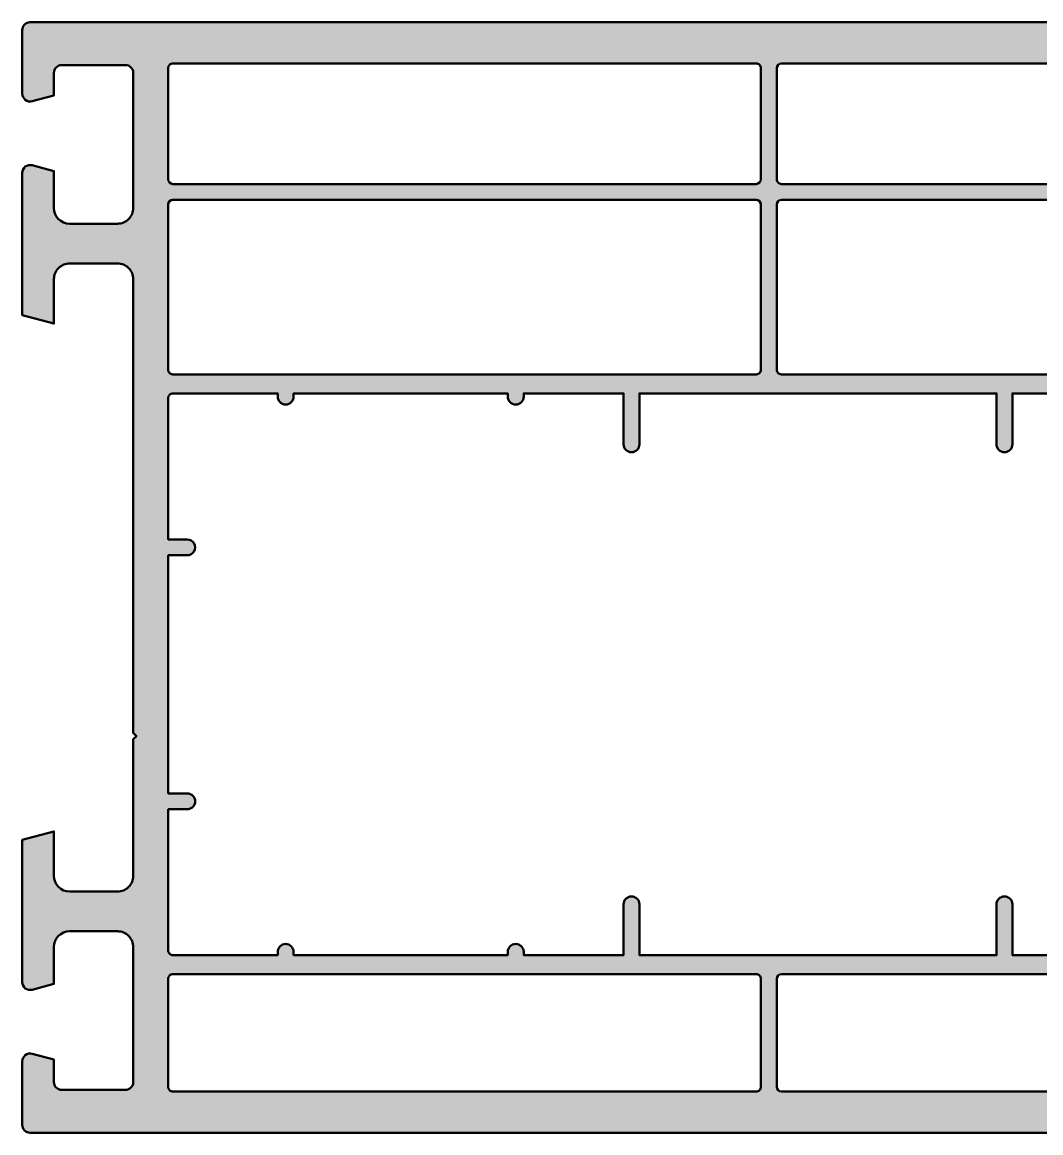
# Model space of a CAD drawing. Extents: x -120 to 8, y -70 to 0.
# Drawn here: x -120 to -55.8, y -70 to 0 of the extents above; entities that cross this region are included whole.
import ezdxf

# ---------------------------------------------------------------- set-up
doc = ezdxf.new("R2010")
doc.units = 0
doc.layers.add('0S-Alu contour', color=7, linetype='Continuous', lineweight=50)
doc.layers.add('0S-Alu hatch', color=252, linetype='Continuous', lineweight=25)

# ---------------------------------------------------------------- blocks, each defined once
blk = doc.blocks.new('984300__90E928C8_37A6_478C_BCB0_72B6524FA4E8_')
at = {"layer": '0S-Alu hatch'}
h = blk.add_hatch(color=256, dxfattribs=at)
edge = h.paths.add_edge_path()
edge.add_line((-0.3002441425315254, -0.0017937469477332), (-119.5002152655906, -0.0017937469450047))
edge.add_arc((-119.5002446651965, -0.5018231458113079), 0.5000293997305892, 89.99663125140626, 179.9966313362419)
edge.add_line((-120.0002740640629, -0.5017937469458039), (-120.0002740640628, -4.501793746946368))
edge.add_arc((-119.5002210778373, -4.501737132055573), 0.5000529894303899, 180.0064869011505, 284.9939296838402)
edge.add_line((-119.3708490152349, -4.984764938352739), (-118.0002740640634, -4.617516403196823))
edge.add_line((-118.0002740640634, -4.617516403196823), (-118.0002740640632, -3.201805953977846))
edge.add_ellipse((-117.5003105333214, -3.20176948472004), major_axis=(-0.4999635320719696, 0), ratio=1, start_angle=-90.00417937398248, end_angle=0.004179374001409997, ccw=False)
edge.add_line((-117.5002740640632, -2.701805953978174), (-113.5002740640629, -2.701805953977846))
edge.add_ellipse((-113.5002260943021, -3.20175798421709), major_axis=(-0.4999520325405627, 0), ratio=1, start_angle=179.9945025428712, end_angle=270.00549745707133, ccw=False)
edge.add_line((-113.0002740640629, -3.201805953978306), (-113.000274064063, -11.70180595397807))
edge.add_ellipse((-114.0002695991173, -11.70181041892412), major_axis=(-0.9999955350642498, 0), ratio=1, start_angle=89.99974417625862, end_angle=180.0002558231261, ccw=False)
edge.add_line((-114.000274064064, -12.7018059539784), (-117.0002740640624, -12.70180595397819))
edge.add_ellipse((-117.0002099709795, -11.70174186089479), major_axis=(-1.000064095137223, 0), ratio=1, start_angle=0.0036720277494737275, end_angle=89.99632797221233, ccw=False)
edge.add_line((-118.0002740640629, -11.701805953977), (-118.0002740640628, -9.386071090696937))
edge.add_line((-118.0002740640628, -9.386071090696937), (-119.3708490152347, -9.018822555540574))
edge.add_arc((-119.5002187708623, -9.501853368368394), 0.5000552967545282, 75.0064147711777, 179.9931686438171)
edge.add_line((-120.0002740640625, -9.501793746946637), (-120.0002740640629, -18.46590507507182))
edge.add_line((-120.0002740640629, -18.46590507507182), (-118.0002740640629, -19.00179374694705))
edge.add_line((-118.0002740640629, -19.00179374694705), (-118.0002740640629, -16.20180595397728))
edge.add_ellipse((-117.0002785290097, -16.20180148903134), major_axis=(-0.9999955350631271, 0), ratio=1, start_angle=-90.0002558237324, end_angle=0.0002558231261104993, ccw=False)
edge.add_line((-117.0002740640632, -15.20180595397818), (-114.0002740640622, -15.20180595397819))
edge.add_ellipse((-114.0002009859211, -16.20173287583629), major_axis=(-0.9999269245285036, 0), ratio=1, start_angle=179.9958126248717, end_angle=270.0041873750553, ccw=False)
edge.add_line((-113.000274064063, -16.2018059539786), (-113.000274064063, -44.8018261718749))
edge.add_line((-113.000274064063, -44.8018261718749), (-112.800274064063, -45.00182617187494))
edge.add_line((-112.800274064063, -45.00182617187494), (-113.0002740640629, -45.20182617187499))
edge.add_line((-113.0002740640629, -45.20182617187499), (-113.0002740640628, -53.80181301116778))
edge.add_ellipse((-114.0002669275767, -53.80182014765448), major_axis=(-0.9999928635393323, 0), ratio=1, start_angle=89.99959110654919, end_angle=180.0004088942962, ccw=False)
edge.add_line((-114.0002740640628, -54.80181301116835), (-117.0002740640634, -54.8018130111679))
edge.add_ellipse((-117.000212561448, -53.80175150855298), major_axis=(-1.000061504506088, 0), ratio=1, start_angle=0.003523623447620139, end_angle=89.99647637642289, ccw=False)
edge.add_line((-118.0002740640629, -53.80181301116618), (-118.0002740640631, -51.00179475405566))
edge.add_line((-118.0002740640631, -51.00179475405566), (-120.0002740640631, -51.53768343210078))
edge.add_line((-120.0002740640631, -51.53768343210078), (-120.0002740640634, -60.50182521819937))
edge.add_arc((-119.5003148900068, -60.5018298319112), 0.4999591740779297, 179.9994712645224, 285.0079396284028)
edge.add_line((-119.3708490152347, -60.98473537444949), (-118.0002740640629, -60.61748683929302))
edge.add_line((-118.0002740640629, -60.61748683929302), (-118.0002740640629, -58.30181301116767))
edge.add_ellipse((-117.0002356883311, -58.30185138689978), major_axis=(-1.000038376468082, 0), ratio=1, start_angle=270.00219868312763, end_angle=359.99780131702414, ccw=False)
edge.add_line((-117.0002740640636, -57.30181301116802), (-114.0002740640636, -57.3018130111679))
edge.add_ellipse((-114.0002439635591, -58.30178291066389), major_axis=(-0.9999698999490281, 0), ratio=1, start_angle=179.9982753161613, end_angle=270.00172468378014, ccw=False)
edge.add_line((-113.0002740640631, -58.30181301116937), (-113.000274064063, -66.80181301116767))
edge.add_ellipse((-113.5003387207248, -66.80174930830273), major_axis=(-0.5000646607193078, 0), ratio=1, start_angle=90.00740814966258, end_angle=179.9927011332353, ccw=False)
edge.add_line((-113.5002740640631, -67.3018139648421), (-117.5002740640628, -67.30181396484232))
edge.add_ellipse((-117.5001975068693, -66.80173740779375), major_axis=(-0.5000765629086791, 0), ratio=1, start_angle=0.008662182097623372, end_angle=89.99122853494617, ccw=False)
edge.add_line((-118.000274064063, -66.80181301116752), (-118.0002740640628, -65.38610256194924))
edge.add_line((-118.0002740640628, -65.38610256194924), (-119.3708490152348, -65.01885402679301))
edge.add_arc((-119.5003063175211, -65.50177074573561), 0.4999677495094532, 74.99334092777917, 180.0062424871521)
edge.add_line((-120.0002740640631, -65.50182521819892), (-120.0002740640635, -69.50182617187335))
edge.add_arc((-119.5001528902584, -69.50170499806774), 0.5001211884845891, 180.0138821307182, 270.0138824024058)
edge.add_line((-119.5000317140813, -70.00182617187222), (-0.300244142531696, -70.00182617187494))
edge.add_arc((-0.3002441425316249, -69.70182617187467), 0.3000000000002814, 269.9999999999864, 360)
edge.add_line((-0.0002441425313435, -69.70182617187467), (-0.0002441425312298, -69.00182617187426))
edge.add_line((-0.0002441425312298, -69.00182617187426), (-0.1162766369323407, -67.67567732351353))
edge.add_arc((-0.4151348603922398, -67.70182617187471), 0.3000000000003729, 5.000407498420827, 89.99999999999778)
edge.add_line((-0.4151348603922283, -67.40182617187436), (-1.700244142531445, -67.40182617187423))
edge.add_ellipse((-1.70024414253161, -67.10182617187427), major_axis=(-0.2999999999999545, 0), ratio=1, start_angle=0, end_angle=90.00000000003138, ccw=False)
edge.add_line((-2.000244142531564, -67.10182617187427), (-2.0002441425314, -65.30182255353344))
edge.add_ellipse((-1.700244142531364, -65.30182255353346), major_axis=(-0.3000000000000356, 0), ratio=1, start_angle=269.9967433435738, end_angle=360, ccw=False)
edge.add_line((-1.7002270907182, -65.00182255401802), (0.4997880236807788, -65.00194760150731))
edge.add_line((0.4997880236807788, -65.00194760150731), (2.267171455416772, -65.47575381917642))
edge.add_arc((2.523479281992556, -64.50915861018747), 1.000000000002196, 255.1489061587818, 291.0762744489166)
edge.add_line((2.883089733479508, -65.44226113573637), (5.339171534815605, -64.45881239850968))
edge.add_arc((4.799755857585717, -63.05915861018963), 1.500000000000024, 291.0762744489428, 428.925156353664)
edge.add_line((5.339136582190082, -61.65949135190096), (2.883089733479565, -60.67604914017017))
edge.add_arc((2.523479281992353, -61.60915166571926), 1.000000000002461, 68.92372555107333, 104.8510938412088)
edge.add_line((2.267171455416658, -60.64255645673001), (0.4998490588375404, -61.10198422260095))
edge.add_line((0.4998490588375404, -61.10198422260095), (-5.078712474675498, -61.10198422259959))
edge.add_ellipse((-5.078712474675426, -60.80198422259958), major_axis=(-0.3000000000000043, 0), ratio=1, start_angle=-20.000000000002274, end_angle=89.9999999999863, ccw=False)
edge.add_line((-5.360620260911199, -60.69937817960187), (-2.151042512098328, -51.8811357887542))
edge.add_arc((-4.500274064068943, -51.02608543043843), 2.500000000006036, 340.0000000000115, 360)
edge.add_line((-2.000274064062907, -51.02608543043844), (-2.00027406406302, -28.06744505419926))
edge.add_arc((-4.700274064064963, -28.06744505419865), 2.700000000001942, 0, 44.99999999998968)
edge.add_line((-2.791085754859567, -26.15825674499394), (-6.353797533124222, -22.59554496672951))
edge.add_ellipse((-6.00024414253126, -22.24199157613565), major_axis=(-0.5000000000001981, 0), ratio=1, start_angle=0, end_angle=45.00000000007333, ccw=False)
edge.add_line((-6.500244142531458, -22.24199157613565), (-6.500244142531371, -21.09467894811741))
edge.add_ellipse((-5.800244142531464, -21.09467894811754), major_axis=(-0.6999999999999078, 0), ratio=1, start_angle=272.9999999999924, end_angle=360, ccw=False)
edge.add_line((-5.836879311901427, -20.39563827378942), (1.428250411259412, -20.01488895879556))
edge.add_arc((1.349746476895226, -18.51694465666387), 1.499999999999812, 272.9999999999916, 329.9999999999771)
edge.add_line((2.648784582571422, -19.2669446566643), (2.861966857889981, -18.89770212453988))
edge.add_ellipse((3.121774479025434, -19.04770212453952), major_axis=(-0.299999999999923, 0), ratio=1, start_angle=232.8533868957968, end_angle=330.00000000007174, ccw=False)
edge.add_line((3.302931478275312, -18.80857424740527), (5.518598858218481, -20.48710566205063))
edge.add_arc((5.699755857468754, -20.24797778491675), 0.2999999999998668, 232.853386895694, 355.2265072586886)
edge.add_arc((4.49975585746789, -20.21708051275939), 1.500000000000724, 357.8657231030988, 412.8533868957236)
edge.add_line((5.405540853719472, -19.0214411270884), (3.154225625805068, -17.31590383907639))
edge.add_arc((2.852297293721523, -17.7144503009666), 0.4999999999999529, 52.85338689574398, 149.999999999995)
edge.add_line((2.419284591829366, -17.46445030096658), (1.728627018069303, -18.66070430935128))
edge.add_ellipse((1.468819396933308, -18.51070430935095), major_axis=(-0.3000000000007408, 0), ratio=1, start_angle=93.00000000001518, end_angle=150.0000000000084, ccw=False)
edge.add_line((1.48452018380631, -18.81029316977806), (-5.763608973161055, -19.19015152285119))
edge.add_ellipse((-5.800244142531287, -18.49111084852269), major_axis=(-0.7000000000003075, 0), ratio=1, start_angle=0, end_angle=93.00000000001268, ccw=False)
edge.add_line((-6.500244142531595, -18.49111084852269), (-6.500244142531116, -15.40891273516542))
edge.add_ellipse((-6.00024414253095, -15.4089127351654), major_axis=(-0.5000000000001661, 0), ratio=1, start_angle=315.0000000000128, end_angle=360, ccw=False)
edge.add_line((-6.35379753312442, -15.05535934457209), (-5.261766511445514, -13.96332832289369))
edge.add_arc((-7.100244142528989, -12.12485069181085), 2.599999999997363, 315.0000000000098, 352.5312991403214)
edge.add_ellipse((-4.224847695026521, -12.50180595397938), major_axis=(-0.3000000000002848, 0), ratio=1, start_angle=269.99999999999545, end_angle=352.53129914027403, ccw=False)
edge.add_line((-4.224847695026497, -12.20180595397909), (-0.5002441425311162, -12.20180595397921))
edge.add_arc((-0.500244142531244, -11.90180595397912), 0.3000000000000824, 270.0000000000244, 360)
edge.add_line((-0.2002441425311616, -11.90180595397912), (-0.2002441425310479, -10.50180595397962))
edge.add_arc((-0.5002441425315212, -10.50180595397968), 0.3000000000004732, 0, 89.99999999998779)
edge.add_line((-0.5002441425314573, -10.20180595397921), (-4.200244142532156, -10.20180595397887))
edge.add_ellipse((-4.200244142531794, -9.901805953979377), major_axis=(-0.2999999999994927, 0), ratio=1, start_angle=0, end_angle=89.99999999993082, ccw=False)
edge.add_line((-4.500244142531286, -9.901805953979377), (-4.500244142531428, -3.101792793273666))
edge.add_ellipse((-4.000244142531272, -3.101792793273709), major_axis=(-0.5000000000001564, 0), ratio=1, start_angle=270.00000000000165, end_angle=360, ccw=False)
edge.add_line((-4.000244142531286, -2.601792793273553), (-2.100244142531536, -2.601792793273553))
edge.add_ellipse((-2.100244142531834, -2.901792793273862), major_axis=(-0.3000000000003093, 0), ratio=1, start_angle=180, end_angle=269.9999999999431, ccw=False)
edge.add_line((-1.800244142531525, -2.901792793273862), (-1.800244142531184, -4.71849076354244))
edge.add_line((-1.800244142531184, -4.71849076354244), (-0.7051082921422421, -5.011934793370592))
edge.add_arc((-0.6273398205242238, -4.721702133503669), 0.3004711833624511, 254.9998407153188, 354.9995925015974)
edge.add_line((-0.3280122069892691, -4.747892051539061), (-0.000244499140976, -1.001796869003733))
edge.add_line((-0.000244499140976, -1.001796869003733), (-0.0002441425312298, -0.3017937469483698))
edge.add_arc((-0.3002441425317244, -0.3017937469482277), 0.3000000000004945, 0, 89.99999999996201)
edge = h.paths.add_edge_path()
edge.add_line((-109.6002740640626, -32.60177124343802), (-110.8002740640628, -32.60177124343825))
edge.add_line((-110.8002740640628, -32.60177124343825), (-110.8002740640628, -23.70181301116549))
edge.add_ellipse((-110.5002740640628, -23.7018130111655), major_axis=(-0.2999999999999687, 0), ratio=1, start_angle=269.99999999999727, end_angle=360, ccw=False)
edge.add_line((-110.5002740640628, -23.40181301116554), (-103.8977270382765, -23.40181301116576))
edge.add_line((-103.8977270382765, -23.40181301116576), (-103.8977270382765, -23.60181301116683))
edge.add_arc((-103.3977270382766, -23.60181301116683), 0.4999999999999716, 180, 360)
edge.add_line((-102.8977270382766, -23.60181301116683), (-102.8977270382766, -23.40181301116576))
edge.add_line((-102.8977270382766, -23.40181301116576), (-89.39772703827649, -23.40181301116611))
edge.add_line((-89.39772703827649, -23.40181301116611), (-89.39772703827659, -23.60181301116686))
edge.add_arc((-88.89772703827659, -23.60181301116686), 0.5, 180, 360)
edge.add_line((-88.39772703827659, -23.60181301116683), (-88.39772703827668, -23.40181301116622))
edge.add_line((-88.39772703827668, -23.40181301116622), (-82.10027406406259, -23.40181301116633))
edge.add_line((-82.10027406406259, -23.40181301116633), (-82.10027406406265, -26.60182064056146))
edge.add_arc((-81.60027406406265, -26.60182064056146), 0.5, 180, 360)
edge.add_line((-81.10027406406265, -26.60182064056148), (-81.10027406406267, -23.40181301116633))
edge.add_line((-81.10027406406267, -23.40181301116633), (-58.60027406406245, -23.40181301116713))
edge.add_line((-58.60027406406245, -23.40181301116713), (-58.6002740640625, -26.60182064056146))
edge.add_arc((-58.1002740640625, -26.60182064056146), 0.5, 180, 360)
edge.add_line((-57.6002740640625, -26.60182064056148), (-57.60027406406253, -23.40181301116713))
edge.add_line((-57.60027406406253, -23.40181301116713), (-35.40027406406235, -23.40181301116793))
edge.add_ellipse((-35.40027406406232, -23.70181301116791), major_axis=(-0.2999999999999829, 0), ratio=1, start_angle=180, end_angle=270.0000000000054, ccw=False)
edge.add_line((-35.10027406406234, -23.70181301116788), (-35.10027406406245, -32.60177124343915))
edge.add_line((-35.10027406406245, -32.60177124343915), (-36.60027406406284, -32.60177124343938))
edge.add_arc((-36.6002740640629, -33.10177124343915), 0.4999999999997727, 89.99999999999349, 269.9999999999902)
edge.add_line((-36.60027406406299, -33.60177124343893), (-35.1002740640625, -33.60177124343893))
edge.add_line((-35.1002740640625, -33.60177124343893), (-35.10027406406268, -48.60918239360382))
edge.add_line((-35.10027406406268, -48.60918239360382), (-36.60027406406262, -48.60918239360337))
edge.add_arc((-36.60027406406266, -49.10918239360342), 0.500000000000057, 89.99999999999511, 269.9999999999886)
edge.add_line((-36.60027406406276, -49.60918239360348), (-35.1002740640627, -49.60918239360371))
edge.add_line((-35.1002740640627, -49.60918239360371), (-35.10027406406282, -58.50181301116763))
edge.add_ellipse((-35.40027406406286, -58.50181301116763), major_axis=(-0.3000000000000398, 0), ratio=1, start_angle=90.00000000000551, end_angle=180, ccw=False)
edge.add_line((-35.40027406406283, -58.80181301116767), (-57.60027406406248, -58.80181301116733))
edge.add_line((-57.60027406406248, -58.80181301116733), (-57.60027406406253, -55.60180538177244))
edge.add_arc((-58.10027406406253, -55.60180538177244), 0.5, 0, 180)
edge.add_line((-58.60027406406253, -55.60180538177242), (-58.60027406406245, -58.80181301116733))
edge.add_line((-58.60027406406245, -58.80181301116733), (-81.10027406406267, -58.80181301116688))
edge.add_line((-81.10027406406267, -58.80181301116688), (-81.10027406406262, -55.60180538177244))
edge.add_arc((-81.60027406406262, -55.60180538177244), 0.5000000000000142, 0, 180)
edge.add_line((-82.10027406406265, -55.60180538177242), (-82.1002740640626, -58.80181301116699))
edge.add_line((-82.1002740640626, -58.80181301116699), (-88.39772703827668, -58.80181301116688))
edge.add_line((-88.39772703827668, -58.80181301116688), (-88.3977270382765, -58.60181301116694))
edge.add_arc((-88.89772703827654, -58.60181301116694), 0.5000000000000427, 0, 180)
edge.add_line((-89.39772703827659, -58.60181301116694), (-89.39772703827659, -58.80181301116688))
edge.add_line((-89.39772703827659, -58.80181301116688), (-102.8977270382765, -58.80181301116665))
edge.add_line((-102.8977270382765, -58.80181301116665), (-102.8977270382765, -58.60181301116683))
edge.add_arc((-103.3977270382766, -58.60181301116683), 0.5, 0, 180)
edge.add_line((-103.8977270382765, -58.60181301116683), (-103.8977270382766, -58.80181301116653))
edge.add_line((-103.8977270382766, -58.80181301116653), (-110.5002740640628, -58.80181301116642))
edge.add_ellipse((-110.5002740640628, -58.50181301116643), major_axis=(-0.2999999999999829, 0), ratio=1, start_angle=0, end_angle=90.00000000000551, ccw=False)
edge.add_line((-110.8002740640628, -58.50181301116647), (-110.8002740640628, -49.60918239360325))
edge.add_line((-110.8002740640628, -49.60918239360325), (-109.6002740640626, -49.60918239360348))
edge.add_arc((-109.6002740640627, -49.10918239360342), 0.500000000000057, 270.0000000000017, 450.0000000000016)
edge.add_line((-109.6002740640627, -48.60918239360337), (-110.8002740640628, -48.60918239360359))
edge.add_line((-110.8002740640628, -48.60918239360359), (-110.8002740640628, -33.60177124343779))
edge.add_line((-110.8002740640628, -33.60177124343779), (-109.6002740640627, -33.60177124343813))
edge.add_arc((-109.6002740640626, -33.10177124343808), 0.500000000000057, 269.9999999999951, 449.9999999999984)
edge = h.paths.add_edge_path()
edge.add_line((-33.70027406406278, -32.60177124343938), (-33.90027406406254, -32.60177124343927))
edge.add_line((-33.90027406406254, -32.60177124343927), (-33.90027406406243, -23.70181301116799))
edge.add_ellipse((-33.60027406406234, -23.70181301116801), major_axis=(-0.3000000000000895, 0), ratio=1, start_angle=269.9999999999932, end_angle=360, ccw=False)
edge.add_line((-33.6002740640623, -23.40181301116793), (-27.99772703827701, -23.40181301116815))
edge.add_line((-27.99772703827701, -23.40181301116815), (-27.99772703827692, -23.60181301116797))
edge.add_arc((-27.49772703827695, -23.60181301116797), 0.4999999999999716, 180, 360)
edge.add_line((-26.99772703827698, -23.60181301116797), (-26.99772703827701, -23.40181301116815))
edge.add_line((-26.99772703827701, -23.40181301116815), (-13.49772703827678, -23.40181301116861))
edge.add_line((-13.49772703827678, -23.40181301116861), (-13.49772703827692, -23.60181301116799))
edge.add_arc((-12.99772703827692, -23.60181301116799), 0.5, 180, 360)
edge.add_line((-12.49772703827692, -23.60181301116797), (-12.49772703827706, -23.40181301116861))
edge.add_line((-12.49772703827706, -23.40181301116861), (-8.783063394619134, -23.40181301116872))
edge.add_ellipse((-8.78306339461914, -23.70181301116875), major_axis=(-0.3000000000000333, 0), ratio=1, start_angle=225.000000000006, end_angle=269.999999999999, ccw=False)
edge.add_line((-8.570931360263174, -23.48968097681274), (-4.346720673469364, -27.7138916636057))
edge.add_ellipse((-4.700274064062266, -28.06744505419882), major_axis=(-0.4999999999996243, 0), ratio=1, start_angle=180, end_angle=225.0000000000171, ccw=False)
edge.add_line((-4.200274064062639, -28.06744505419881), (-4.200274064062725, -32.60177124343904))
edge.add_line((-4.200274064062725, -32.60177124343904), (-5.700274064063066, -32.60177124343938))
edge.add_arc((-5.700274064063123, -33.10177124343915), 0.4999999999997727, 89.99999999999349, 269.999999999987)
edge.add_line((-5.700274064063236, -33.60177124343893), (-4.200274064063009, -33.60177124343915))
edge.add_line((-4.200274064063009, -33.60177124343915), (-4.200274064063151, -48.60918239360382))
edge.add_line((-4.200274064063151, -48.60918239360382), (-5.700274064062924, -48.60918239360337))
edge.add_arc((-5.70027406406298, -49.10918239360342), 0.500000000000057, 89.99999999999349, 269.999999999987)
edge.add_line((-5.700274064063094, -49.60918239360348), (-4.200274064062469, -49.6091823936036))
edge.add_line((-4.200274064062469, -49.6091823936036), (-4.200274064062923, -51.02608543043889))
edge.add_ellipse((-4.500274064066966, -51.02608543043889), major_axis=(-0.3000000000040433, 0), ratio=1, start_angle=159.9999999999493, end_angle=180, ccw=False)
edge.add_line((-4.218366277827485, -51.12869147343822), (-6.939308596694909, -58.60441905416549))
edge.add_ellipse((-7.221216382930887, -58.50181301116785), major_axis=(-0.3000000000001677, 0), ratio=1, start_angle=90.0000000000237, end_angle=160.0000000000251, ccw=False)
edge.add_line((-7.221216382930762, -58.80181301116802), (-12.49772703827698, -58.8018130111679))
edge.add_line((-12.49772703827698, -58.8018130111679), (-12.49772703827683, -58.60181301116801))
edge.add_arc((-12.9977270382769, -58.60181301116801), 0.500000000000071, 0, 180)
edge.add_line((-13.49772703827698, -58.60181301116808), (-13.49772703827698, -58.80181301116813))
edge.add_line((-13.49772703827698, -58.80181301116813), (-26.99772703827698, -58.80181301116778))
edge.add_line((-26.99772703827698, -58.80181301116778), (-26.99772703827698, -58.60181301116797))
edge.add_arc((-27.49772703827697, -58.60181301116797), 0.4999999999999858, 0, 180)
edge.add_line((-27.99772703827695, -58.60181301116797), (-27.99772703827695, -58.8018130111679))
edge.add_line((-27.99772703827695, -58.8018130111679), (-33.60027406406296, -58.80181301116767))
edge.add_ellipse((-33.60027406406294, -58.50181301116768), major_axis=(-0.2999999999999971, 0), ratio=1, start_angle=0, end_angle=89.99999999999733, ccw=False)
edge.add_line((-33.90027406406294, -58.50181301116772), (-33.90027406406277, -49.6091823936036))
edge.add_line((-33.90027406406277, -49.6091823936036), (-33.70027406406292, -49.6091823936036))
edge.add_arc((-33.70027406406307, -49.10918239360348), 0.5000000000001137, 270.0000000000163, 450.0000000000065)
edge.add_line((-33.70027406406312, -48.60918239360337), (-33.90027406406277, -48.60918239360348))
edge.add_line((-33.90027406406277, -48.60918239360348), (-33.90027406406257, -33.60177124343893))
edge.add_line((-33.90027406406257, -33.60177124343893), (-33.7002740640627, -33.60177124343893))
edge.add_arc((-33.70027406406277, -33.10177124343915), 0.4999999999997727, 270.0000000000081, 450.0000000000016)
edge = h.paths.add_edge_path()
edge.add_line((-72.45027406406267, -21.90181301116667), (-72.45027406406265, -11.50180595398083))
edge.add_ellipse((-72.15027406406263, -11.50180595398083), major_axis=(-0.3000000000000327, 0), ratio=1, start_angle=270.00000000001086, end_angle=360, ccw=False)
edge.add_line((-72.15027406406269, -11.2018059539808), (-35.40027406406226, -11.20180595397853))
edge.add_ellipse((-35.40027406406227, -11.50180595397857), major_axis=(-0.3000000000000469, 0), ratio=1, start_angle=180, end_angle=269.99999999999864, ccw=False)
edge.add_line((-35.10027406406222, -11.50180595397859), (-35.10027406406228, -21.90181301116796))
edge.add_ellipse((-35.4002740640622, -21.90181301116796), major_axis=(-0.299999999999919, 0), ratio=1, start_angle=89.99999999998238, end_angle=180, ccw=False)
edge.add_line((-35.40027406406229, -22.20181301116788), (-72.15027406406259, -22.20181301116662))
edge.add_ellipse((-72.15027406406266, -21.90181301116661), major_axis=(-0.3000000000000114, 0), ratio=1, start_angle=0, end_angle=90.00000000001359, ccw=False)
edge = h.paths.add_edge_path()
edge.add_line((-110.8002740640631, -21.90181301116531), (-110.8002740640629, -11.50180595398315))
edge.add_ellipse((-110.500274064063, -11.50180595398315), major_axis=(-0.2999999999999616, 0), ratio=1, start_angle=270.00000000000273, end_angle=360, ccw=False)
edge.add_line((-110.500274064063, -11.20180595398319), (-73.7502740640626, -11.20180595398092))
edge.add_ellipse((-73.75027406406264, -11.50180595398095), major_axis=(-0.3000000000000256, 0), ratio=1, start_angle=180, end_angle=269.99999999999454, ccw=False)
edge.add_line((-73.45027406406261, -11.50180595398098), (-73.45027406406263, -21.90181301116655))
edge.add_ellipse((-73.75027406406258, -21.90181301116655), major_axis=(-0.2999999999999616, 0), ratio=1, start_angle=89.99999999999733, end_angle=180, ccw=False)
edge.add_line((-73.7502740640626, -22.20181301116651), (-110.5002740640631, -22.20181301116526))
edge.add_ellipse((-110.5002740640631, -21.90181301116529), major_axis=(-0.2999999999999687, 0), ratio=1, start_angle=0, end_angle=90.00000000000551, ccw=False)
edge = h.paths.add_edge_path()
edge.add_line((-33.90027406406232, -21.90181301116792), (-33.90027406406232, -11.50180595397715))
edge.add_ellipse((-33.60027406406233, -11.50180595397715), major_axis=(-0.29999999999999, 0), ratio=1, start_angle=269.99999999999045, end_angle=360, ccw=False)
edge.add_line((-33.60027406406228, -11.20180595397716), (-7.000244142531371, -11.20180595397898))
edge.add_ellipse((-7.000244142531606, -11.5018059539794), major_axis=(-0.3000000000004164, 0), ratio=1, start_angle=180, end_angle=269.9999999999552, ccw=False)
edge.add_line((-6.70024414253119, -11.50180595397962), (-6.700244142531275, -12.16627204804719))
edge.add_ellipse((-7.000244142530297, -12.16627204804719), major_axis=(-0.2999999999990222, 0), ratio=1, start_angle=135.0000000000257, end_angle=180, ccw=False)
edge.add_line((-6.788112108174928, -12.37840408240237), (-7.968011095497686, -13.55830306972491))
edge.add_arc((-6.200244142531122, -15.32607002269166), 2.500000000000409, 134.9999999999969, 180)
edge.add_line((-8.700244142531531, -15.32607002269157), (-8.700244142531563, -21.9018130111688))
edge.add_ellipse((-9.000244142531553, -21.9018130111688), major_axis=(-0.29999999999999, 0), ratio=1, start_angle=89.99999999999119, end_angle=180, ccw=False)
edge.add_line((-9.0002441425316, -22.20181301116879), (-33.60027406406234, -22.20181301116788))
edge.add_ellipse((-33.60027406406234, -21.9018130111679), major_axis=(-0.2999999999999758, 0), ratio=1, start_angle=0, end_angle=90.00000000000142, ccw=False)
edge = h.paths.add_edge_path()
edge.add_line((-72.45027406406255, -9.901805953979483), (-72.45027406406264, -2.901793746950239))
edge.add_ellipse((-72.15027406406266, -2.901793746950239), major_axis=(-0.2999999999999829, 0), ratio=1, start_angle=270, end_angle=360, ccw=False)
edge.add_line((-72.15027406406266, -2.601793746950257), (-35.40027406406203, -2.601793746947187))
edge.add_ellipse((-35.40027406406203, -2.901793746947227), major_axis=(-0.3000000000000398, 0), ratio=1, start_angle=180, end_angle=270, ccw=False)
edge.add_line((-35.10027406406199, -2.901793746947255), (-35.10027406406199, -9.901805953979071))
edge.add_ellipse((-35.40027406406202, -9.901805953979071), major_axis=(-0.3000000000000256, 0), ratio=1, start_angle=89.99999999998653, end_angle=180, ccw=False)
edge.add_line((-35.40027406406209, -10.20180595397909), (-72.15027406406257, -10.20180595397944))
edge.add_ellipse((-72.15027406406259, -9.90180595397947), major_axis=(-0.2999999999999687, 0), ratio=1, start_angle=0, end_angle=90.00000000000267, ccw=False)
edge = h.paths.add_edge_path()
edge.add_line((-110.8002740640632, -9.901805953979597), (-110.8002740640627, -2.901793746946296))
edge.add_ellipse((-110.5002740640698, -2.901793746946296), major_axis=(-0.2999999999929699, 0), ratio=1, start_angle=269.99999999999727, end_angle=360, ccw=False)
edge.add_line((-110.5002740640698, -2.601793746953326), (-73.75027406406265, -2.60179374695037))
edge.add_ellipse((-73.7502740640626, -2.901793746950339), major_axis=(-0.2999999999999687, 0), ratio=1, start_angle=180, end_angle=270.00000000000813, ccw=False)
edge.add_line((-73.45027406406264, -2.901793746950325), (-73.45027406406265, -9.901805953979412))
edge.add_ellipse((-73.7502740640627, -9.901805953979412), major_axis=(-0.3000000000000256, 0), ratio=1, start_angle=90.00000000000807, end_angle=180, ccw=False)
edge.add_line((-73.75027406406265, -10.20180595397944), (-110.5002740640632, -10.20180595397966))
edge.add_ellipse((-110.5002740640632, -9.901805953979668), major_axis=(-0.2999999999999971, 0), ratio=1, start_angle=0, end_angle=89.99999999999193, ccw=False)
edge = h.paths.add_edge_path()
edge.add_ellipse((-72.15027406406261, -67.10182617187112), major_axis=(-0.300000000000054, 0), ratio=1, start_angle=0, end_angle=89.99999999999193, ccw=False)
edge.add_line((-72.45027406406267, -67.1018261718711), (-72.45027406406264, -60.3018130111671))
edge.add_ellipse((-72.15027406406256, -60.30181301116701), major_axis=(-0.3000000000000824, 0), ratio=1, start_angle=270.000000000019, end_angle=360, ccw=False)
edge.add_line((-72.15027406406266, -60.00181301116692), (-35.40027406406294, -60.00181301116761))
edge.add_ellipse((-35.40027406406295, -60.30181301116765), major_axis=(-0.300000000000054, 0), ratio=1, start_angle=180, end_angle=269.99999999999727, ccw=False)
edge.add_line((-35.1002740640629, -60.30181301116767), (-35.100274064063, -67.10182617187365))
edge.add_ellipse((-35.40027406406299, -67.10182617187367), major_axis=(-0.2999999999999971, 0), ratio=1, start_angle=90.00000000000949, end_angle=180, ccw=False)
edge.add_line((-35.40027406406294, -67.40182617187367), (-72.15027406406266, -67.40182617187118))
edge = h.paths.add_edge_path()
edge.add_ellipse((-110.5002740640677, -67.10182617187301), major_axis=(-0.2999999999954355, 0), ratio=1, start_angle=0, end_angle=90.00000000000267, ccw=False)
edge.add_line((-110.8002740640632, -67.10182617187303), (-110.8002740640632, -60.30181301116642))
edge.add_ellipse((-110.5002740640632, -60.30181301116645), major_axis=(-0.2999999999999829, 0), ratio=1, start_angle=269.99999999999454, end_angle=360, ccw=False)
edge.add_line((-110.5002740640632, -60.00181301116647), (-73.75027406406262, -60.00181301116704))
edge.add_ellipse((-73.7502740640626, -60.30181301116701), major_axis=(-0.2999999999999687, 0), ratio=1, start_angle=180, end_angle=270.00000000000273, ccw=False)
edge.add_line((-73.45027406406264, -60.30181301116699), (-73.45027406406258, -67.10182617187104))
edge.add_ellipse((-73.7502740640626, -67.10182617187104), major_axis=(-0.3000000000000114, 0), ratio=1, start_angle=89.99999999998369, end_angle=180, ccw=False)
edge.add_line((-73.75027406406267, -67.40182617187105), (-110.5002740640677, -67.40182617186845))
edge = h.paths.add_edge_path()
edge.add_line((-33.90027406406203, -9.901805953979256), (-33.90027406406203, -2.901793746945578))
edge.add_ellipse((-33.60027406406205, -2.901793746945578), major_axis=(-0.2999999999999829, 0), ratio=1, start_angle=269.99999999998914, end_angle=360, ccw=False)
edge.add_line((-33.60027406406199, -2.601793746945595), (-7.000244142531144, -2.601793746947755))
edge.add_ellipse((-7.000244142531286, -2.901793746947738), major_axis=(-0.2999999999999829, 0), ratio=1, start_angle=180, end_angle=269.99999999997283, ccw=False)
edge.add_line((-6.700244142531303, -2.901793746947824), (-6.700244142531559, -9.901805953979247))
edge.add_ellipse((-7.000244142531407, -9.901805953979247), major_axis=(-0.2999999999998479, 0), ratio=1, start_angle=90.00000000000682, end_angle=180, ccw=False)
edge.add_line((-7.000244142531371, -10.20180595397909), (-33.60027406406199, -10.20180595397921))
edge.add_ellipse((-33.60027406406203, -9.901805953979213), major_axis=(-0.2999999999999971, 0), ratio=1, start_angle=0, end_angle=90.00000000000807, ccw=False)
edge = h.paths.add_edge_path()
edge.add_line((-33.900274064063, -67.10182617187417), (-33.90027406406292, -60.30181301116765))
edge.add_ellipse((-33.60027406406287, -60.30181301116765), major_axis=(-0.3000000000000398, 0), ratio=1, start_angle=270.0000000000054, end_angle=360, ccw=False)
edge.add_line((-33.6002740640629, -60.00181301116761), (-7.131438363877109, -60.00181301116828))
edge.add_ellipse((-7.131438363877103, -60.30181301116823), major_axis=(-0.2999999999999452, 0), ratio=1, start_angle=160.0000000000051, end_angle=270.000000000001, ccw=False)
edge.add_line((-6.849530577641374, -60.40441905416589), (-9.324532960756407, -67.20443221487149))
edge.add_ellipse((-9.606440746993009, -67.10182617187363), major_axis=(-0.3000000000008356, 0), ratio=1, start_angle=90.00000000003132, end_angle=160.0000000000251, ccw=False)
edge.add_line((-9.606440746992845, -67.40182617187446), (-33.60027406406296, -67.40182617187412))
edge.add_ellipse((-33.600274064063, -67.10182617187412), major_axis=(-0.2999999999999971, 0), ratio=1, start_angle=0, end_angle=90.00000000000807, ccw=False)
edge = h.paths.add_edge_path()
edge.add_line((0.5920264863453469, -64.00195297249076), (-1.800156750315394, -64.0018167302706))
edge.add_arc((-1.800244142531363, -65.50181672772484), 1.500000000000053, 89.9966618632399, 180)
edge.add_line((-3.300244142531417, -65.50181672772484), (-3.300244142531582, -67.10182617187473))
edge.add_ellipse((-3.600244142531678, -67.1018261718747), major_axis=(-0.3000000000000966, 0), ratio=1, start_angle=90.0000000000054, end_angle=180, ccw=False)
edge.add_line((-3.60024414253165, -67.4018261718748), (-7.371667424793415, -67.40182617187457))
edge.add_ellipse((-7.371667424793242, -67.1018261718748), major_axis=(-0.2999999999997826, 0), ratio=1, start_angle=-20.000000000019213, end_angle=89.99999999996709, ccw=False)
edge.add_line((-7.653575211028776, -66.99922012887708), (-5.942972635737405, -62.29937817960189))
edge.add_ellipse((-5.661064849501514, -62.40198422259958), major_axis=(-0.3000000000001037, 0), ratio=1, start_angle=269.99999999999727, end_angle=340.0000000000105, ccw=False)
edge.add_line((-5.661064849501499, -62.10198422259948), (0.5893467031545044, -62.10198422260084))
edge.add_arc((0.589346703154763, -61.8019842226016), 0.299999999999244, 269.9999999999506, 284.5719065627639)
edge.add_line((0.6648251545302769, -62.09233401746548), (2.427914684882537, -61.6340066146509))
edge.add_ellipse((2.503393136258353, -61.92435640951542), major_axis=(-0.2999999999999252, 0), ratio=1, start_angle=248.17801069008192, end_angle=284.5719065627896, ccw=False)
edge.add_line((2.614910380634868, -61.64585343968094), (5.217120728372222, -62.68782195961814))
edge.add_ellipse((5.068431069203588, -63.05915925273093), major_axis=(-0.400000000000023, 0), ratio=1, start_angle=111.82183912546151, end_angle=248.1780106900971, ccw=False)
edge.add_line((5.217119755017576, -63.4304969355897), (2.616072640381801, -64.47199176645591))
edge.add_ellipse((2.504556126021411, -64.19348850431223), major_axis=(-0.2999999999996104, 0), ratio=1, start_angle=74.99282405432763, end_angle=111.82183912547191, ccw=False)
edge.add_line((2.426874120210655, -64.48325652527552), (0.6696914062303136, -64.01218495104041))
edge.add_arc((0.5920094004198891, -64.30195297200453), 0.3000000000003202, 74.99282405442953, 89.99673682860555)
at = {"layer": '0S-Alu contour', "color": 7}
for points in [[(-120.0002740640629, -0.5017937469458039), (-120.0002740640628, -4.501793746946368)], [(-0.3002441425315254, -0.0017937469477332), (-119.5002152655906, -0.0017937469450047)], [(-0.3280122069892691, -4.747892051539061), (-0.000244499140976, -1.001796869003733), (-0.0002441425312298, -0.3017937469483698)], [(-117.5002740640632, -2.701805953978174), (-113.5002740640629, -2.701805953977846)], [(-110.5002740640698, -2.601793746953326), (-73.75027406406265, -2.60179374695037)], [(-72.15027406406266, -2.601793746950257), (-35.40027406406203, -2.601793746947187)], [(-33.60027406406199, -2.601793746945595), (-7.000244142531144, -2.601793746947755)], [(-4.000244142531286, -2.601792793273553), (-2.100244142531536, -2.601792793273553)], [(-119.3708490152349, -4.984764938352739), (-118.0002740640634, -4.617516403196823), (-118.0002740640632, -3.201805953977846)], [(-113.0002740640629, -3.201805953978306), (-113.000274064063, -11.70180595397807)], [(-110.8002740640632, -9.901805953979597), (-110.8002740640627, -2.901793746946296)], [(-73.45027406406264, -2.901793746950325), (-73.45027406406265, -9.901805953979412)], [(-72.45027406406255, -9.901805953979483), (-72.45027406406264, -2.901793746950239)], [(-35.10027406406199, -2.901793746947255), (-35.10027406406199, -9.901805953979071)], [(-33.90027406406203, -9.901805953979256), (-33.90027406406203, -2.901793746945578)], [(-6.700244142531303, -2.901793746947824), (-6.700244142531559, -9.901805953979247)], [(-4.500244142531286, -9.901805953979377), (-4.500244142531428, -3.101792793273666)], [(-1.800244142531525, -2.901792793273862), (-1.800244142531184, -4.71849076354244), (-0.7051082921422421, -5.011934793370592)], [(-118.0002740640629, -11.701805953977), (-118.0002740640628, -9.386071090696937), (-119.3708490152347, -9.018822555540574)], [(-120.0002740640625, -9.501793746946637), (-120.0002740640629, -18.46590507507182), (-118.0002740640629, -19.00179374694705), (-118.0002740640629, -16.20180595397728)], [(-73.75027406406265, -10.20180595397944), (-110.5002740640632, -10.20180595397966)], [(-35.40027406406209, -10.20180595397909), (-72.15027406406257, -10.20180595397944)], [(-7.000244142531371, -10.20180595397909), (-33.60027406406199, -10.20180595397921)], [(-0.5002441425314573, -10.20180595397921), (-4.200244142532156, -10.20180595397887)], [(-0.2002441425311616, -11.90180595397912), (-0.2002441425310479, -10.50180595397962)], [(-110.8002740640631, -21.90181301116531), (-110.8002740640629, -11.50180595398315)], [(-110.500274064063, -11.20180595398319), (-73.7502740640626, -11.20180595398092)], [(-73.45027406406261, -11.50180595398098), (-73.45027406406263, -21.90181301116655)], [(-72.45027406406267, -21.90181301116667), (-72.45027406406265, -11.50180595398083)], [(-72.15027406406269, -11.2018059539808), (-35.40027406406226, -11.20180595397853)], [(-35.10027406406222, -11.50180595397859), (-35.10027406406228, -21.90181301116796)], [(-33.90027406406232, -21.90181301116792), (-33.90027406406232, -11.50180595397715)], [(-33.60027406406228, -11.20180595397716), (-7.000244142531371, -11.20180595397898)], [(-6.70024414253119, -11.50180595397962), (-6.700244142531275, -12.16627204804719)], [(-6.788112108174928, -12.37840408240237), (-7.968011095497686, -13.55830306972491)], [(-4.224847695026497, -12.20180595397909), (-0.5002441425311162, -12.20180595397921)], [(-114.000274064064, -12.7018059539784), (-117.0002740640624, -12.70180595397819)], [(-6.35379753312442, -15.05535934457209), (-5.261766511445514, -13.96332832289369)], [(-117.0002740640632, -15.20180595397818), (-114.0002740640622, -15.20180595397819)], [(-8.700244142531531, -15.32607002269157), (-8.700244142531563, -21.9018130111688)], [(-6.500244142531595, -18.49111084852269), (-6.500244142531116, -15.40891273516542)], [(-113.000274064063, -16.2018059539786), (-113.000274064063, -44.8018261718749), (-112.800274064063, -45.00182617187494), (-113.0002740640629, -45.20182617187499), (-113.0002740640628, -53.80181301116778)], [(2.419284591829366, -17.46445030096658), (1.728627018069303, -18.66070430935128)], [(5.405540853719472, -19.0214411270884), (3.154225625805068, -17.31590383907639)], [(1.48452018380631, -18.81029316977806), (-5.763608973161055, -19.19015152285119)], [(2.648784582571422, -19.2669446566643), (2.861966857889981, -18.89770212453988)], [(3.302931478275312, -18.80857424740527), (5.518598858218481, -20.48710566205063)], [(-5.836879311901427, -20.39563827378942), (1.428250411259412, -20.01488895879556)], [(-6.500244142531458, -22.24199157613565), (-6.500244142531371, -21.09467894811741)], [(-73.7502740640626, -22.20181301116651), (-110.5002740640631, -22.20181301116526)], [(-35.40027406406229, -22.20181301116788), (-72.15027406406259, -22.20181301116662)], [(-9.0002441425316, -22.20181301116879), (-33.60027406406234, -22.20181301116788)], [(-2.791085754859567, -26.15825674499394), (-6.353797533124222, -22.59554496672951)], [(-109.6002740640626, -32.60177124343802), (-110.8002740640628, -32.60177124343825), (-110.8002740640628, -23.70181301116549)], [(-110.5002740640628, -23.40181301116554), (-103.8977270382765, -23.40181301116576), (-103.8977270382765, -23.60181301116683)], [(-102.8977270382766, -23.60181301116683), (-102.8977270382766, -23.40181301116576), (-89.39772703827649, -23.40181301116611), (-89.39772703827659, -23.60181301116686)], [(-88.39772703827659, -23.60181301116683), (-88.39772703827668, -23.40181301116622), (-82.10027406406259, -23.40181301116633), (-82.10027406406265, -26.60182064056146)], [(-81.10027406406265, -26.60182064056148), (-81.10027406406267, -23.40181301116633), (-58.60027406406245, -23.40181301116713), (-58.6002740640625, -26.60182064056146)], [(-57.6002740640625, -26.60182064056148), (-57.60027406406253, -23.40181301116713), (-35.40027406406235, -23.40181301116793)], [(-35.10027406406234, -23.70181301116788), (-35.10027406406245, -32.60177124343915), (-36.60027406406284, -32.60177124343938)], [(-33.70027406406278, -32.60177124343938), (-33.90027406406254, -32.60177124343927), (-33.90027406406243, -23.70181301116799)], [(-33.6002740640623, -23.40181301116793), (-27.99772703827701, -23.40181301116815), (-27.99772703827692, -23.60181301116797)], [(-26.99772703827698, -23.60181301116797), (-26.99772703827701, -23.40181301116815), (-13.49772703827678, -23.40181301116861), (-13.49772703827692, -23.60181301116799)], [(-12.49772703827692, -23.60181301116797), (-12.49772703827706, -23.40181301116861), (-8.783063394619134, -23.40181301116872)], [(-8.570931360263174, -23.48968097681274), (-4.346720673469364, -27.7138916636057)], [(-4.200274064062639, -28.06744505419881), (-4.200274064062725, -32.60177124343904), (-5.700274064063066, -32.60177124343938)], [(-2.000274064062907, -51.02608543043844), (-2.00027406406302, -28.06744505419926)], [(-109.6002740640627, -48.60918239360337), (-110.8002740640628, -48.60918239360359), (-110.8002740640628, -33.60177124343779), (-109.6002740640627, -33.60177124343813)], [(-36.60027406406299, -33.60177124343893), (-35.1002740640625, -33.60177124343893), (-35.10027406406268, -48.60918239360382), (-36.60027406406262, -48.60918239360337)], [(-33.70027406406312, -48.60918239360337), (-33.90027406406277, -48.60918239360348), (-33.90027406406257, -33.60177124343893), (-33.7002740640627, -33.60177124343893)], [(-5.700274064063236, -33.60177124343893), (-4.200274064063009, -33.60177124343915), (-4.200274064063151, -48.60918239360382), (-5.700274064062924, -48.60918239360337)], [(-110.8002740640628, -58.50181301116647), (-110.8002740640628, -49.60918239360325), (-109.6002740640626, -49.60918239360348)], [(-36.60027406406276, -49.60918239360348), (-35.1002740640627, -49.60918239360371), (-35.10027406406282, -58.50181301116763)], [(-33.90027406406294, -58.50181301116772), (-33.90027406406277, -49.6091823936036), (-33.70027406406292, -49.6091823936036)], [(-5.700274064063094, -49.60918239360348), (-4.200274064062469, -49.6091823936036), (-4.200274064062923, -51.02608543043889)], [(-118.0002740640629, -53.80181301116618), (-118.0002740640631, -51.00179475405566), (-120.0002740640631, -51.53768343210078), (-120.0002740640634, -60.50182521819937)], [(-4.218366277827485, -51.12869147343822), (-6.939308596694909, -58.60441905416549)], [(-5.360620260911199, -60.69937817960187), (-2.151042512098328, -51.8811357887542)], [(-114.0002740640628, -54.80181301116835), (-117.0002740640634, -54.8018130111679)], [(-82.10027406406265, -55.60180538177242), (-82.1002740640626, -58.80181301116699), (-88.39772703827668, -58.80181301116688), (-88.3977270382765, -58.60181301116694)], [(-58.60027406406253, -55.60180538177242), (-58.60027406406245, -58.80181301116733), (-81.10027406406267, -58.80181301116688), (-81.10027406406262, -55.60180538177244)], [(-35.40027406406283, -58.80181301116767), (-57.60027406406248, -58.80181301116733), (-57.60027406406253, -55.60180538177244)], [(-117.0002740640636, -57.30181301116802), (-114.0002740640636, -57.3018130111679)], [(-119.3708490152347, -60.98473537444949), (-118.0002740640629, -60.61748683929302), (-118.0002740640629, -58.30181301116767)], [(-113.0002740640631, -58.30181301116937), (-113.000274064063, -66.80181301116767)], [(-103.8977270382765, -58.60181301116683), (-103.8977270382766, -58.80181301116653), (-110.5002740640628, -58.80181301116642)], [(-89.39772703827659, -58.60181301116694), (-89.39772703827659, -58.80181301116688), (-102.8977270382765, -58.80181301116665), (-102.8977270382765, -58.60181301116683)], [(-27.99772703827695, -58.60181301116797), (-27.99772703827695, -58.8018130111679), (-33.60027406406296, -58.80181301116767)], [(-13.49772703827698, -58.60181301116808), (-13.49772703827698, -58.80181301116813), (-26.99772703827698, -58.80181301116778), (-26.99772703827698, -58.60181301116797)], [(-7.221216382930762, -58.80181301116802), (-12.49772703827698, -58.8018130111679), (-12.49772703827683, -58.60181301116801)], [(-110.5002740640632, -60.00181301116647), (-73.75027406406262, -60.00181301116704)], [(-72.15027406406266, -60.00181301116692), (-35.40027406406294, -60.00181301116761)], [(-33.6002740640629, -60.00181301116761), (-7.131438363877109, -60.00181301116828)], [(-110.8002740640632, -67.10182617187303), (-110.8002740640632, -60.30181301116642)], [(-73.45027406406264, -60.30181301116699), (-73.45027406406258, -67.10182617187104)], [(-72.45027406406267, -67.1018261718711), (-72.45027406406264, -60.3018130111671)], [(-35.1002740640629, -60.30181301116767), (-35.100274064063, -67.10182617187365)], [(-33.900274064063, -67.10182617187417), (-33.90027406406292, -60.30181301116765)], [(-6.849530577641374, -60.40441905416589), (-9.324532960756407, -67.20443221487149)], [(2.267171455416658, -60.64255645673001), (0.4998490588375404, -61.10198422260095), (-5.078712474675498, -61.10198422259959)], [(5.339136582190082, -61.65949135190096), (2.883089733479565, -60.67604914017017)], [(-7.653575211028776, -66.99922012887708), (-5.942972635737405, -62.29937817960189)], [(-5.661064849501499, -62.10198422259948), (0.5893467031545044, -62.10198422260084)], [(0.6648251545302769, -62.09233401746548), (2.427914684882537, -61.6340066146509)], [(2.614910380634868, -61.64585343968094), (5.217120728372222, -62.68782195961814)], [(5.217119755017576, -63.4304969355897), (2.616072640381801, -64.47199176645591)], [(0.5920264863453469, -64.00195297249076), (-1.800156750315394, -64.0018167302706)], [(2.426874120210655, -64.48325652527552), (0.6696914062303136, -64.01218495104041)], [(-118.000274064063, -66.80181301116752), (-118.0002740640628, -65.38610256194924), (-119.3708490152348, -65.01885402679301)], [(-1.7002270907182, -65.00182255401802), (0.4997880236807788, -65.00194760150731), (2.267171455416772, -65.47575381917642)], [(2.883089733479508, -65.44226113573637), (5.339171534815605, -64.45881239850968)], [(-120.0002740640631, -65.50182521819892), (-120.0002740640635, -69.50182617187335)], [(-3.300244142531417, -65.50181672772484), (-3.300244142531582, -67.10182617187473)], [(-2.000244142531564, -67.10182617187427), (-2.0002441425314, -65.30182255353344)], [(-113.5002740640631, -67.3018139648421), (-117.5002740640628, -67.30181396484232)], [(-73.75027406406267, -67.40182617187105), (-110.5002740640677, -67.40182617186845)], [(-35.40027406406294, -67.40182617187367), (-72.15027406406266, -67.40182617187118)], [(-9.606440746992845, -67.40182617187446), (-33.60027406406296, -67.40182617187412)], [(-3.60024414253165, -67.4018261718748), (-7.371667424793415, -67.40182617187457)], [(-0.4151348603922283, -67.40182617187436), (-1.700244142531445, -67.40182617187423)], [(-0.0002441425313435, -69.70182617187467), (-0.0002441425312298, -69.00182617187426), (-0.1162766369323407, -67.67567732351353)], [(-119.5000317140813, -70.00182617187222), (-0.300244142531696, -70.00182617187494)]]:
    blk.add_lwpolyline(points, dxfattribs=at)
for centre, radius, start, end in [((-119.5002446651965, -0.5018231458113079), 0.5000293997305892, 89.99663125140626, 179.9966313362419), ((-0.3002441425317244, -0.3017937469482277), 0.3000000000004945, 0, 89.99999999996201), ((-119.5002210778373, -4.501737132055573), 0.5000529894303899, 180.0064869011505, 284.9939296838402), ((-0.6273398205242238, -4.721702133503669), 0.3004711833624511, 254.9998407153188, 354.9995925015974), ((-119.5002187708623, -9.501853368368394), 0.5000552967545282, 75.0064147711777, 179.9931686438171), ((-0.5002441425315212, -10.50180595397968), 0.3000000000004732, 0, 89.99999999998779), ((-7.100244142528989, -12.12485069181085), 2.599999999997363, 315.0000000000098, 352.5312991403214), ((-0.500244142531244, -11.90180595397912), 0.3000000000000824, 270.0000000000244, 0), ((-6.200244142531122, -15.32607002269166), 2.500000000000409, 134.9999999999969, 180), ((2.852297293721523, -17.7144503009666), 0.4999999999999529, 52.85338689574398, 149.999999999995), ((1.349746476895226, -18.51694465666387), 1.499999999999812, 272.9999999999916, 329.9999999999771), ((4.49975585746789, -20.21708051275939), 1.500000000000724, 357.8657231030988, 52.85338689572371), ((5.699755857468754, -20.24797778491675), 0.2999999999998668, 232.853386895694, 355.2265072586886), ((-103.3977270382766, -23.60181301116683), 0.4999999999999716, 180, 0), ((-88.89772703827659, -23.60181301116686), 0.5, 180, 0), ((-27.49772703827695, -23.60181301116797), 0.4999999999999716, 180, 0), ((-12.99772703827692, -23.60181301116799), 0.5, 180, 0), ((-4.700274064064963, -28.06744505419865), 2.700000000001942, 0, 44.99999999998968), ((-81.60027406406265, -26.60182064056146), 0.5, 180, 0), ((-58.1002740640625, -26.60182064056146), 0.5, 180, 0), ((-109.6002740640626, -33.10177124343808), 0.500000000000057, 269.9999999999951, 89.99999999999837), ((-36.6002740640629, -33.10177124343915), 0.4999999999997727, 89.99999999999349, 269.9999999999902), ((-33.70027406406277, -33.10177124343915), 0.4999999999997727, 270.0000000000081, 90.0000000000016), ((-5.700274064063123, -33.10177124343915), 0.4999999999997727, 89.99999999999349, 269.999999999987), ((-109.6002740640627, -49.10918239360342), 0.500000000000057, 270.0000000000017, 90.0000000000016), ((-36.60027406406266, -49.10918239360342), 0.500000000000057, 89.99999999999511, 269.9999999999886), ((-33.70027406406307, -49.10918239360348), 0.5000000000001137, 270.0000000000163, 90.00000000000651), ((-5.70027406406298, -49.10918239360342), 0.500000000000057, 89.99999999999349, 269.999999999987), ((-4.500274064068943, -51.02608543043843), 2.500000000006036, 340.0000000000115, 0), ((-81.60027406406262, -55.60180538177244), 0.5000000000000142, 0, 180), ((-58.10027406406253, -55.60180538177244), 0.5, 0, 180), ((-103.3977270382766, -58.60181301116683), 0.5, 0, 180), ((-88.89772703827654, -58.60181301116694), 0.5000000000000427, 0, 180), ((-27.49772703827697, -58.60181301116797), 0.4999999999999858, 0, 180), ((-12.9977270382769, -58.60181301116801), 0.500000000000071, 0, 180), ((-119.5003148900068, -60.5018298319112), 0.4999591740779297, 179.9994712645224, 285.0079396284028), ((2.523479281992353, -61.60915166571926), 1.000000000002461, 68.92372555107333, 104.8510938412088), ((0.589346703154763, -61.8019842226016), 0.299999999999244, 269.9999999999506, 284.5719065627639), ((4.799755857585717, -63.05915861018963), 1.500000000000024, 291.0762744489428, 68.925156353664), ((-1.800244142531363, -65.50181672772484), 1.500000000000053, 89.9966618632399, 180), ((0.5920094004198891, -64.30195297200453), 0.3000000000003202, 74.99282405442953, 89.99673682860555), ((-119.5003063175211, -65.50177074573561), 0.4999677495094532, 74.99334092777917, 180.0062424871521), ((2.523479281992556, -64.50915861018747), 1.000000000002196, 255.1489061587818, 291.0762744489166), ((-0.4151348603922398, -67.70182617187471), 0.3000000000003729, 5.000407498420827, 89.99999999999778), ((-119.5001528902584, -69.50170499806774), 0.5001211884845891, 180.0138821307182, 270.0138824024058), ((-0.3002441425316249, -69.70182617187467), 0.3000000000002814, 269.9999999999864, 0)]:
    blk.add_arc(centre, radius, start, end, dxfattribs=at)
at = {"layer": '0S-Alu contour', "color": 7, "extrusion": (0, 0, -1)}
for centre, radius, start, end in [((117.5003105333214, -3.20176948472004), 0.4999635320719696, 359.9958206259986, 90.00417937398257), ((113.5002260943021, -3.20175798421709), 0.4999520325405628, 89.99450254292869, 180.0054974571289), ((110.5002740640698, -2.901793746946296), 0.2999999999929699, 0, 90.00000000000273), ((73.7502740640626, -2.901793746950339), 0.2999999999999687, 89.99999999999186, 180), ((72.15027406406266, -2.901793746950239), 0.2999999999999829, 0, 90), ((35.40027406406203, -2.901793746947227), 0.3000000000000398, 90, 180), ((33.60027406406205, -2.901793746945578), 0.2999999999999829, 0, 90.00000000001087), ((7.000244142531286, -2.901793746947738), 0.2999999999999829, 90.00000000002716, 180), ((4.000244142531272, -3.101792793273709), 0.5000000000001564, 0, 89.99999999999837), ((2.100244142531834, -2.901792793273862), 0.3000000000003093, 90.00000000005691, 180), ((110.5002740640632, -9.901805953979668), 0.2999999999999971, 270.0000000000081, 0), ((73.7502740640627, -9.901805953979412), 0.3000000000000256, 180, 269.9999999999919), ((72.15027406406259, -9.90180595397947), 0.2999999999999687, 269.9999999999973, 0), ((35.40027406406202, -9.901805953979071), 0.3000000000000256, 180, 270.0000000000135), ((33.60027406406203, -9.901805953979213), 0.2999999999999971, 269.9999999999919, 0), ((7.000244142531407, -9.901805953979247), 0.2999999999998479, 180, 269.9999999999932), ((4.200244142531794, -9.901805953979377), 0.2999999999994927, 270.0000000000692, 0), ((117.0002099709795, -11.70174186089479), 1.000064095137223, 270.0036720277878, 359.9963279722505), ((114.0002695991173, -11.70181041892412), 0.9999955350642498, 179.9997441768739, 270.0002558237414), ((110.500274064063, -11.50180595398315), 0.2999999999999616, 0, 89.99999999999729), ((73.75027406406264, -11.50180595398095), 0.3000000000000256, 90.00000000000543, 180), ((72.15027406406263, -11.50180595398083), 0.3000000000000327, 0, 89.99999999998914), ((35.40027406406227, -11.50180595397857), 0.3000000000000469, 90.00000000000136, 180), ((33.60027406406233, -11.50180595397715), 0.29999999999999, 0, 90.00000000000952), ((7.000244142531606, -11.5018059539794), 0.3000000000004164, 90.00000000004478, 180), ((7.000244142530297, -12.16627204804719), 0.2999999999990222, 180, 224.9999999999744), ((4.224847695026521, -12.50180595397938), 0.3000000000002848, 7.468700859725966, 90.00000000000458), ((117.0002785290097, -16.20180148903134), 0.9999955350631271, 359.9997441768739, 90.00025582373242), ((114.0002009859211, -16.20173287583629), 0.9999269245285036, 89.99581262494466, 180.0041873751283), ((6.00024414253095, -15.4089127351654), 0.5000000000001661, 0, 44.9999999999872), ((5.800244142531287, -18.49111084852269), 0.7000000000003075, 266.9999999999873, 0), ((-1.468819396933308, -18.51070430935095), 0.3000000000007408, 209.9999999999917, 266.9999999999848), ((-3.121774479025434, -19.04770212453952), 0.299999999999923, 29.99999999992825, 127.1466131042032), ((5.800244142531464, -21.09467894811754), 0.6999999999999078, 0, 87.00000000000762), ((110.5002740640631, -21.90181301116529), 0.2999999999999687, 269.9999999999945, 0), ((73.75027406406258, -21.90181301116655), 0.2999999999999616, 180, 270.0000000000027), ((72.15027406406266, -21.90181301116661), 0.3000000000000114, 269.9999999999864, 0), ((35.4002740640622, -21.90181301116796), 0.299999999999919, 180, 270.0000000000176), ((33.60027406406234, -21.9018130111679), 0.2999999999999758, 269.9999999999986, 0), ((9.000244142531553, -21.9018130111688), 0.29999999999999, 180, 270.0000000000088), ((6.00024414253126, -22.24199157613565), 0.5000000000001981, 314.9999999999267, 0), ((110.5002740640628, -23.7018130111655), 0.2999999999999687, 0, 90.00000000000273), ((35.40027406406232, -23.70181301116791), 0.2999999999999829, 89.99999999999459, 180), ((33.60027406406234, -23.70181301116801), 0.3000000000000895, 0, 90.0000000000068), ((8.78306339461914, -23.70181301116875), 0.3000000000000333, 90.00000000000102, 134.999999999994), ((4.700274064062266, -28.06744505419882), 0.4999999999996243, 134.9999999999829, 180), ((4.500274064066966, -51.02608543043889), 0.3000000000040433, 180, 200.0000000000507), ((117.000212561448, -53.80175150855298), 1.000061504506088, 270.0035236235771, 359.9964763765524), ((114.0002669275767, -53.80182014765448), 0.9999928635393323, 179.9995911057038, 270.0004088934508), ((117.0002356883311, -58.30185138689978), 1.000038376468082, 0.0021986829758781, 89.99780131687235), ((114.0002439635591, -58.30178291066389), 0.9999698999490281, 89.99827531621987, 180.0017246838388), ((110.5002740640628, -58.50181301116643), 0.2999999999999829, 269.9999999999945, 0), ((35.40027406406286, -58.50181301116763), 0.3000000000000398, 180, 269.9999999999945), ((33.60027406406294, -58.50181301116768), 0.2999999999999971, 270.0000000000027, 0), ((7.221216382930887, -58.50181301116785), 0.3000000000001677, 199.9999999999749, 269.9999999999763), ((110.5002740640632, -60.30181301116645), 0.2999999999999829, 0, 90.00000000000543), ((73.7502740640626, -60.30181301116701), 0.2999999999999687, 89.99999999999729, 180), ((72.15027406406256, -60.30181301116701), 0.3000000000000824, 0, 89.99999999998101), ((35.40027406406295, -60.30181301116765), 0.300000000000054, 90.00000000000273, 180), ((33.60027406406287, -60.30181301116765), 0.3000000000000398, 0, 89.99999999999459), ((7.131438363877103, -60.30181301116823), 0.2999999999999452, 89.99999999999898, 199.9999999999949), ((5.078712474675426, -60.80198422259958), 0.3000000000000043, 270.0000000000137, 20.00000000000232), ((5.661064849501514, -62.40198422259958), 0.3000000000001037, 19.99999999998948, 90.00000000000273), ((-2.503393136258353, -61.92435640951542), 0.2999999999999252, 75.42809343721039, 111.8219893099181), ((-5.068431069203588, -63.05915925273093), 0.4000000000000231, 111.8219893099029, 248.1781608745385), ((1.700244142531364, -65.30182255353346), 0.3000000000000356, 0, 90.0032566564262), ((-2.504556126021411, -64.19348850431223), 0.2999999999996104, 248.1781608745281, 285.0071759456725), ((117.5001975068693, -66.80173740779375), 0.5000765629086791, 270.0087714650538, 359.9913378179024), ((113.5003387207248, -66.80174930830273), 0.5000646607193078, 180.0072988667648, 269.9925918503374), ((110.5002740640677, -67.10182617187301), 0.2999999999954355, 269.9999999999973, 0), ((73.7502740640626, -67.10182617187104), 0.3000000000000114, 180, 270.0000000000163), ((72.15027406406261, -67.10182617187112), 0.300000000000054, 270.0000000000081, 0), ((35.40027406406299, -67.10182617187367), 0.2999999999999971, 180, 269.9999999999905), ((33.600274064063, -67.10182617187412), 0.2999999999999971, 269.9999999999919, 0), ((7.371667424793242, -67.1018261718748), 0.2999999999997827, 270.0000000000329, 20.00000000001919), ((3.600244142531678, -67.1018261718747), 0.3000000000000966, 180, 269.9999999999946), ((1.70024414253161, -67.10182617187427), 0.2999999999999545, 269.9999999999686, 0), ((9.606440746993009, -67.10182617187363), 0.3000000000008356, 199.9999999999749, 269.9999999999687)]:
    blk.add_arc(centre, radius, start, end, dxfattribs=at)
blk = doc.blocks.new('984300__F975FD9E_C0AA_44B0_BD40_39888520A448_')
at = {"layer": '0S-Alu contour', "color": 7}
blk.add_blockref('984300__90E928C8_37A6_478C_BCB0_72B6524FA4E8_', (0, 0), dxfattribs=at)

msp = doc.modelspace()

# ---------------------------------------------------------------- block references
at = {"layer": '0S-Alu contour', "color": 7}
msp.add_blockref('984300__F975FD9E_C0AA_44B0_BD40_39888520A448_', (0, 0), dxfattribs=at)

doc.saveas('drawing.dxf')
